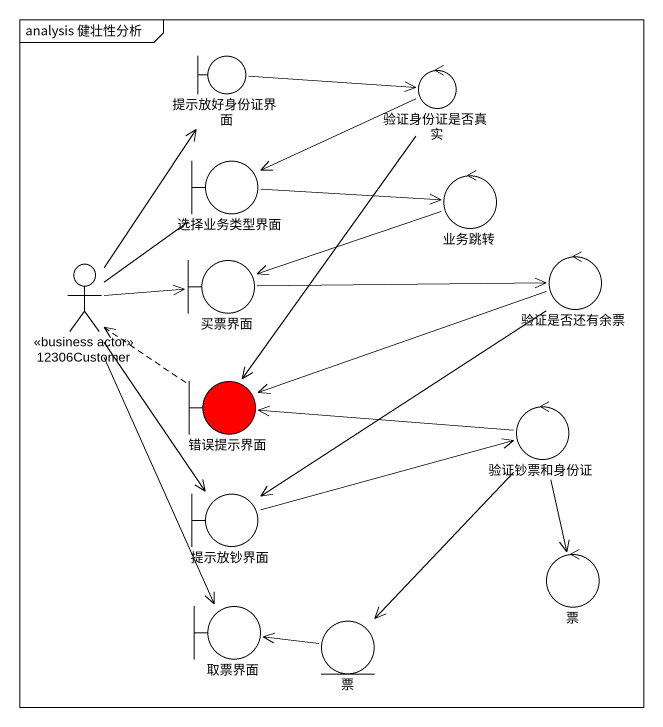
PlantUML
@startuml
mainframe analysis 健壮性分析
boundary 提示放好身份证界面
control 验证身份证是否真实
boundary 选择业务类型界面
control 业务跳转
actor "12306Customer" as a12306Customer <<business actor>>
boundary 买票界面
control 验证是否还有余票
boundary 错误提示界面 #FF0000
control 验证钞票和身份证
boundary 提示放钞界面
control 票
boundary 取票界面
entity "票" as 票_2
提示放好身份证界面 -right-> 验证身份证是否真实
验证身份证是否真实 -left-> 选择业务类型界面
验证身份证是否真实 --> 错误提示界面
选择业务类型界面 -right-> 业务跳转
业务跳转 -left-> 买票界面
a12306Customer -up-> 提示放好身份证界面
a12306Customer -up- 选择业务类型界面
a12306Customer -right-> 买票界面
a12306Customer --> 提示放钞界面
a12306Customer --> 取票界面
买票界面 -right-> 验证是否还有余票
验证是否还有余票 -left-> 错误提示界面
验证是否还有余票 --> 提示放钞界面
错误提示界面 .up.> a12306Customer
验证钞票和身份证 -left-> 错误提示界面
验证钞票和身份证 --> 票
验证钞票和身份证 --> 票_2
提示放钞界面 -right-> 验证钞票和身份证
票_2 -left-> 取票界面
@enduml
